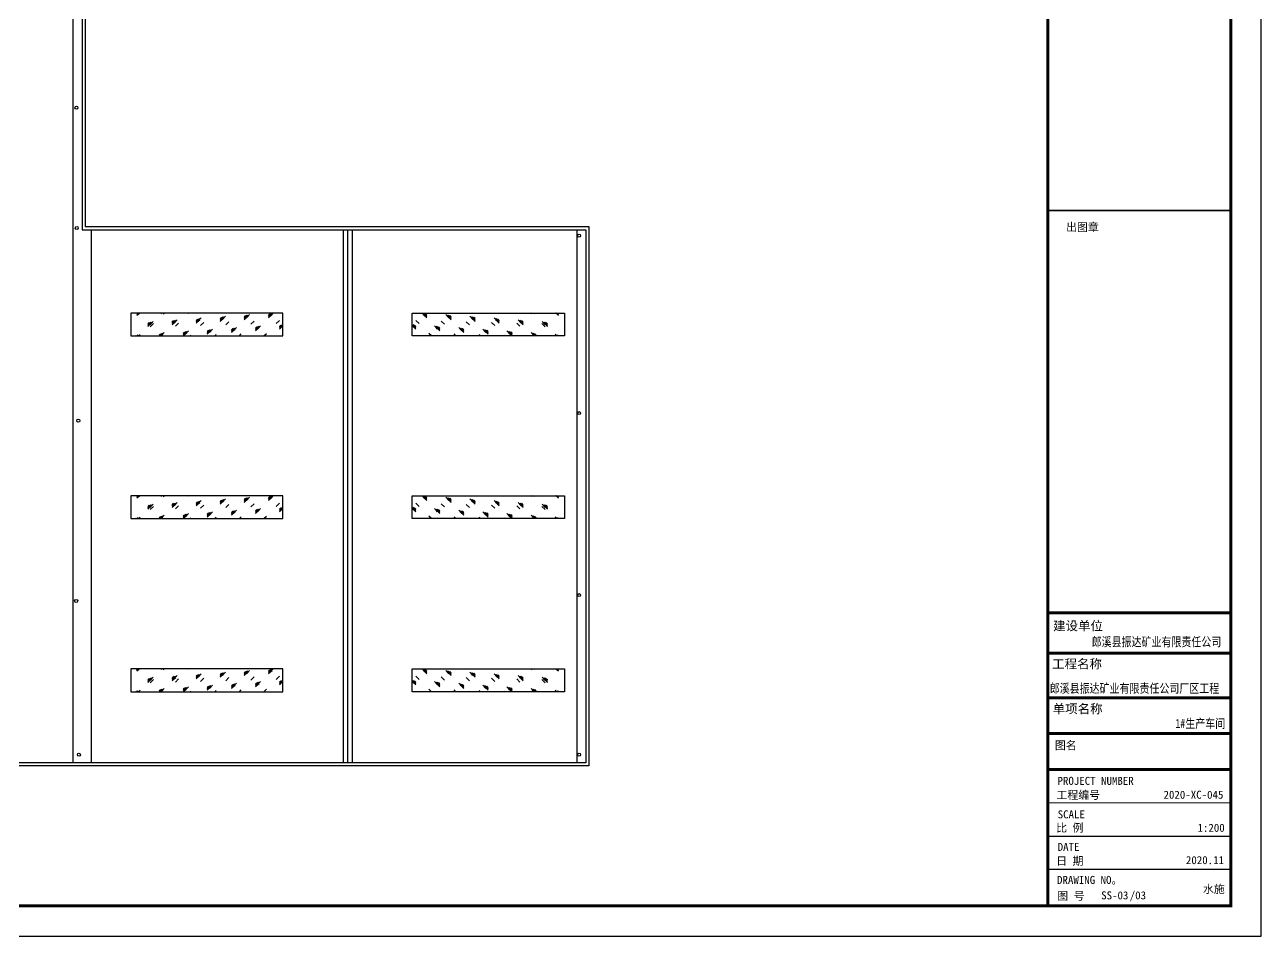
# Model space of a CAD drawing. Extents: x 69728788 to 150676229, y 20333219 to 43663798.
# Drawn here: x 75306105 to 75387357, y 20446366 to 20506241 of the extents above; entities that cross this region are included whole.
import ezdxf

# ---------------------------------------------------------------- set-up
doc = ezdxf.new("R2010")
doc.units = 0
doc.header["$LTSCALE"] = 1000
doc.header["$MEASUREMENT"] = 0
doc.layers.get('0').update_dxf_attribs({"linetype": 'CONTINUOUS'})
for name, color, linetype in [('PUB_TITLE', 4, 'CONTINUOUS'), ('TEXT', 7, 'CONTINUOUS'), ('亮瓦', 20, 'CONTINUOUS'), ('图框', 253, 'CONTINUOUS'), ('雨水管', 6, 'CONTINUOUS')]:
    doc.layers.add(name, color=color, linetype=linetype)
doc.styles.add('-黑体', font='simhei.ttf')
doc.styles.add('宋体', font='', dxfattribs={"width": 0.8})
doc.styles.add('黑体', font='simhei.ttf', dxfattribs={"width": 0.6, "height": 4.3})
doc.styles.get('宋体').set_extended_font_data('SimSun')

msp = doc.modelspace()

# ---------------------------------------------------------------- hatches: boundary and pattern name
at = {"layer": '亮瓦'}
h = msp.add_hatch(dxfattribs=at)
h.set_pattern_fill('玻璃1', color=253, scale=150, angle=1440, style=0)
h.set_pattern_definition([(45, (94422.7, 34700.9), (-734.825367, 734.825367), [336, -864]), (45, (94566.7, 34760.9), (-734.825367, 734.825367), [144, -1056]), (45, (94422.7, 34760.9), (-734.825367, 734.825367), [240, -960]), (45, (94494.7, 34700.9), (806.10173, -806.10173), [300, -900]), (45, (94422.7, 34640.9), (-734.825367, 734.825367), [480, -720]), (45, (94422.7, 34820.9), (-734.825367, 734.825367), [120, -1080])])
h.paths.add_polyline_path([(75323073.5, 20485803.7), (75323073.5, 20487303.7), (75313073.5, 20487303.7), (75313073.5, 20485803.7)])
h = msp.add_hatch(dxfattribs=at)
h.set_pattern_fill('玻璃1', color=253, scale=150, angle=1440, style=0)
h.set_pattern_definition([(135, (150560224.3, 34700.9), (734.825367, 734.825367), [336, -864]), (135, (150560080.3, 34760.9), (734.825367, 734.825367), [144, -1056]), (135, (150560224.3, 34760.9), (734.825367, 734.825367), [240, -960]), (135, (150560152.3, 34700.9), (-806.10173, -806.10173), [300, -900]), (135, (150560224.3, 34640.9), (734.825367, 734.825367), [480, -720]), (135, (150560224.3, 34820.9), (734.825367, 734.825367), [120, -1080])])
h.paths.add_polyline_path([(75331573.5, 20485803.7), (75331573.5, 20487303.7), (75341573.5, 20487303.7), (75341573.5, 20485803.7)])
h = msp.add_hatch(dxfattribs=at)
h.set_pattern_fill('玻璃1', color=253, scale=150, angle=1440, style=0)
h.set_pattern_definition([(45, (94422.7, 22700.9), (-734.825367, 734.825367), [336, -864]), (45, (94566.7, 22760.9), (-734.825367, 734.825367), [144, -1056]), (45, (94422.7, 22760.9), (-734.825367, 734.825367), [240, -960]), (45, (94494.7, 22700.9), (806.10173, -806.10173), [300, -900]), (45, (94422.7, 22640.9), (-734.825367, 734.825367), [480, -720]), (45, (94422.7, 22820.9), (-734.825367, 734.825367), [120, -1080])])
h.paths.add_polyline_path([(75323073.5, 20473803.7), (75323073.5, 20475303.7), (75313073.5, 20475303.7), (75313073.5, 20473803.7)])
h = msp.add_hatch(dxfattribs=at)
h.set_pattern_fill('玻璃1', color=253, scale=150, angle=1440, style=0)
h.set_pattern_definition([(135, (150560224.3, 22700.9), (734.825367, 734.825367), [336, -864]), (135, (150560080.3, 22760.9), (734.825367, 734.825367), [144, -1056]), (135, (150560224.3, 22760.9), (734.825367, 734.825367), [240, -960]), (135, (150560152.3, 22700.9), (-806.10173, -806.10173), [300, -900]), (135, (150560224.3, 22640.9), (734.825367, 734.825367), [480, -720]), (135, (150560224.3, 22820.9), (734.825367, 734.825367), [120, -1080])])
h.paths.add_polyline_path([(75331573.5, 20473803.7), (75331573.5, 20475303.7), (75341573.5, 20475303.7), (75341573.5, 20473803.7)])
h = msp.add_hatch(dxfattribs=at)
h.set_pattern_fill('玻璃1', color=253, scale=150, angle=1440, style=0)
h.set_pattern_definition([(45, (94422.7, 11325.9), (-734.825367, 734.825367), [336, -864]), (45, (94566.7, 11385.9), (-734.825367, 734.825367), [144, -1056]), (45, (94422.7, 11385.9), (-734.825367, 734.825367), [240, -960]), (45, (94494.7, 11325.9), (806.10173, -806.10173), [300, -900]), (45, (94422.7, 11265.9), (-734.825367, 734.825367), [480, -720]), (45, (94422.7, 11445.9), (-734.825367, 734.825367), [120, -1080])])
h.paths.add_polyline_path([(75323073.5, 20462428.7), (75323073.5, 20463928.7), (75313073.5, 20463928.7), (75313073.5, 20462428.7)])
h = msp.add_hatch(dxfattribs=at)
h.set_pattern_fill('玻璃1', color=253, scale=150, angle=1440, style=0)
h.set_pattern_definition([(135, (150560224.3, 11325.9), (734.825367, 734.825367), [336, -864]), (135, (150560080.3, 11385.9), (734.825367, 734.825367), [144, -1056]), (135, (150560224.3, 11385.9), (734.825367, 734.825367), [240, -960]), (135, (150560152.3, 11325.9), (-806.10173, -806.10173), [300, -900]), (135, (150560224.3, 11265.9), (734.825367, 734.825367), [480, -720]), (135, (150560224.3, 11445.9), (734.825367, 734.825367), [120, -1080])])
h.paths.add_polyline_path([(75331573.5, 20462428.7), (75331573.5, 20463928.7), (75341573.5, 20463928.7), (75341573.5, 20462428.7)])

# ---------------------------------------------------------------- linework, layer by layer
at = {"color": 253}
for p, q in [((75309273.5, 20550353.7), (75309273.5, 20457753.7)), ((75309873.5, 20550353.7), (75309873.5, 20492778.7)), ((75309873.5, 20492778.7), (75342973.5, 20492778.7)), ((75310473.5, 20492778.7), (75310473.5, 20457753.7)), ((75327023.5, 20492778.7), (75327023.5, 20457753.7)), ((75327323.5, 20492778.7), (75327323.5, 20457753.7)), ((75327623.5, 20492778.7), (75327623.5, 20457753.7)), ((75342373.5, 20492778.7), (75342373.5, 20457753.7)), ((75342973.5, 20492778.7), (75342973.5, 20457753.7)), ((75342973.5, 20457753.7), (75236773.5, 20457753.7))]:
    msp.add_line(p, q, dxfattribs=at)
msp.add_lwpolyline([(75236573.5, 20550553.7), (75310073.5, 20550553.7), (75310073.5, 20492978.7), (75343173.5, 20492978.7), (75343173.5, 20457553.7), (75236573.5, 20457553.7), (75236573.5, 20550553.7)], dxfattribs=at)
for points in [[(75323073.5, 20485803.7), (75323073.5, 20487303.7), (75313073.5, 20487303.7), (75313073.5, 20485803.7)], [(75331573.5, 20485803.7), (75331573.5, 20487303.7), (75341573.5, 20487303.7), (75341573.5, 20485803.7)], [(75323073.5, 20473803.7), (75323073.5, 20475303.7), (75313073.5, 20475303.7), (75313073.5, 20473803.7)], [(75331573.5, 20473803.7), (75331573.5, 20475303.7), (75341573.5, 20475303.7), (75341573.5, 20473803.7)], [(75323073.5, 20462428.7), (75323073.5, 20463928.7), (75313073.5, 20463928.7), (75313073.5, 20462428.7)], [(75331573.5, 20462428.7), (75331573.5, 20463928.7), (75341573.5, 20463928.7), (75341573.5, 20462428.7)]]:
    msp.add_lwpolyline(points, close=True, dxfattribs=at)
at = {"layer": 'PUB_TITLE'}
msp.add_lwpolyline([(75219157.4, 20446366.1), (75387357.4, 20446366.1), (75387357.4, 20565166.1), (75219157.4, 20565166.1)], close=True, dxfattribs=at)
at = {"layer": 'PUB_TITLE', "const_width": 200}
msp.add_lwpolyline([(75224157.4, 20448366.1), (75385357.4, 20448366.1), (75385357.4, 20563166.1), (75224157.4, 20563166.1)], close=True, dxfattribs=at)
at = {"layer": '图框', "color": 4}
for points, const_width in [([(75385357.4, 20448366.1), (75373338.9, 20448366.1), (75373338.9, 20563166.1), (75385357.4, 20563166.1)], 197.2), ([(75373338.9, 20467604.4), (75385313.7, 20467604.4)], 199.2), ([(75373338.9, 20464970.4), (75385317.4, 20464970.4)], 199.2), ([(75373338.9, 20462035.9), (75385357.4, 20462035.9)], 199.2), ([(75373338.9, 20459694.5), (75385357.4, 20459694.5)], 199.2), ([(75373338.9, 20457325.4), (75385357.4, 20457325.4)], 199.2), ([(75373338.9, 20455127.7), (75385357.4, 20455127.7)], 80.7), ([(75373338.9, 20452933.8), (75385357.4, 20452933.8)], 80.7), ([(75373338.9, 20450756.5), (75385357.4, 20450756.5)], 80.7)]:
    msp.add_lwpolyline(points, dxfattribs=dict(at, const_width=const_width))
at = {"layer": '图框', "color": 0, "const_width": 100}
msp.add_lwpolyline([(75373338.9, 20494040.2), (75385357.4, 20494040.2)], dxfattribs=at)
at = {"layer": '雨水管', "color": 253}
for centre in [(75309501.6, 20500789.3), (75309524.7, 20492888.9), (75342532.5, 20492385.4), (75342532.5, 20480729.5), (75309626, 20480232.6), (75309485.1, 20468388.6), (75342532.5, 20468776.9), (75309662.6, 20458294), (75342532.5, 20458294)]:
    msp.add_circle(centre, 100, dxfattribs=at)

# ---------------------------------------------------------------- texts
at = {"layer": 'TEXT', "style": '-黑体', "width": 0.8}
for s, p in [('郎溪县振达矿业有限责任公司', (75376215.3, 20465408.1)), ('郎溪县振达矿业有限责任公司厂区工程', (75373458.8, 20462353.2)), ('1#生产车间', (75381711.4, 20460041.8))]:
    msp.add_text(s, height=600.3, dxfattribs=at).set_placement(p)
at = {"layer": '图框', "color": 4}
for s, height, style, p in [('出图章', 525.89, '黑体', (75374529.2, 20492679.3)), ('建设单位', 600, '黑体', (75373682.2, 20466459)), ('工程名称', 600, '黑体', (75373615.8, 20463955.9)), ('单项名称', 600, '黑体', (75373655.8, 20461008.6)), ('图名', 525.89, '黑体', (75373794.2, 20458644.4)), ('工程编号', 525.89, '黑体', (75373897.2, 20455381.8)), ('2020-XC-045', 525.888, '宋体', (75380933.8, 20455399.9)), ('SCALE', 525.89, '黑体', (75373980.9, 20454110.7)), ('比 例', 525.89, '黑体', (75373879.5, 20453224.8)), ('1:200', 525.89, '宋体', (75383166.8, 20453226.9)), ('DATE', 525.89, '黑体', (75373978.2, 20451973.5)), ('日 期', 525.89, '黑体', (75373879.5, 20451047.5)), ('2020.11', 525.89, '宋体', (75382405.6, 20451103.9)), ('DRAWING NO。', 525.888, '黑体', (75373936.7, 20449804.1)), ('图 号', 525.89, '黑体', (75373954.1, 20448754))]:
    msp.add_text(s, height=height, dxfattribs=dict(at, style=style)).set_placement(p)
at = {"layer": '图框', "color": 0, "style": '黑体'}
msp.add_text('PROJECT NUMBER', height=525.888, dxfattribs=at).set_placement((75373968.1, 20456311.4))
at = {"layer": '图框', "color": 3, "style": '宋体'}
for s, p in [('水施', (75383521.3, 20449199)), ('SS-03', (75376838.5, 20448790.7)), ('/03', (75378714, 20448790.7))]:
    msp.add_text(s, height=525.89, dxfattribs=at).set_placement(p)

doc.saveas('drawing.dxf')
